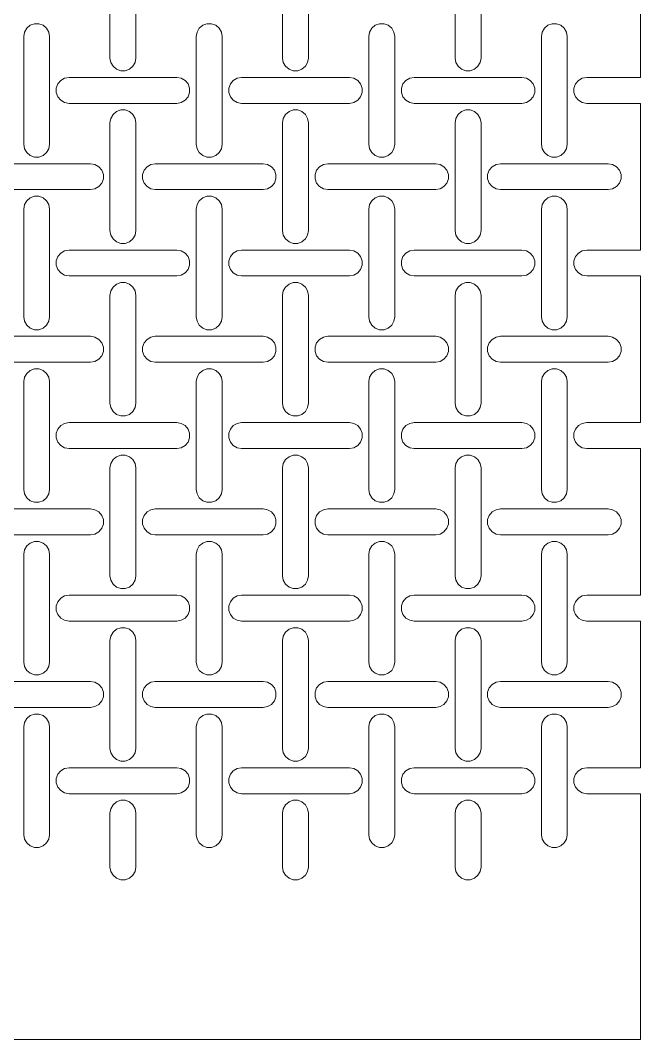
# Model space of a CAD drawing. Header units: metres. Extents: x 0 to 140, y 0 to 240.
# Drawn here: x 68.1 to 140, y 0 to 118.1 of the extents above; entities that cross this region are included whole.
import ezdxf

# ---------------------------------------------------------------- set-up
doc = ezdxf.new("R2010")
doc.units = ezdxf.units.M
doc.layers.add('TOP', color=1, linetype='Continuous', lineweight=0)

msp = doc.modelspace()

# ---------------------------------------------------------------- linework, layer by layer
at = {"layer": 'TOP'}
for p, q in [((140, 111.5), (140, 128.5)), ((78.5, 113.75), (78.5, 126.25)), ((81.5, 113.75), (81.5, 126.25)), ((98.5, 113.75), (98.5, 126.25)), ((101.5, 113.75), (101.5, 126.25)), ((118.5, 113.75), (118.5, 126.25)), ((121.5, 113.75), (121.5, 126.25)), ((68.59, 116.76), (68.85, 117.21)), ((68.85, 117.21), (69.25, 117.55)), ((69.25, 117.55), (69.74, 117.73)), ((69.74, 117.73), (70.26, 117.73)), ((70.26, 117.73), (70.75, 117.55)), ((70.75, 117.55), (71.15, 117.21)), ((71.15, 117.21), (71.41, 116.76)), ((88.59, 116.76), (88.85, 117.21)), ((88.85, 117.21), (89.25, 117.55)), ((89.25, 117.55), (89.74, 117.73)), ((89.74, 117.73), (90.26, 117.73)), ((90.26, 117.73), (90.75, 117.55)), ((90.75, 117.55), (91.15, 117.21)), ((91.15, 117.21), (91.41, 116.76)), ((108.59, 116.76), (108.85, 117.21)), ((108.85, 117.21), (109.25, 117.55)), ((109.25, 117.55), (109.74, 117.73)), ((109.74, 117.73), (110.26, 117.73)), ((110.26, 117.73), (110.75, 117.55)), ((110.75, 117.55), (111.15, 117.21)), ((111.15, 117.21), (111.41, 116.76)), ((128.59, 116.76), (128.85, 117.21)), ((128.85, 117.21), (129.25, 117.55)), ((129.25, 117.55), (129.74, 117.73)), ((129.74, 117.73), (130.26, 117.73)), ((130.26, 117.73), (130.75, 117.55)), ((130.75, 117.55), (131.15, 117.21)), ((131.15, 117.21), (131.41, 116.76)), ((68.5, 116.25), (68.59, 116.76)), ((68.5, 103.75), (68.5, 116.25)), ((71.41, 116.76), (71.5, 116.25)), ((71.5, 103.75), (71.5, 116.25)), ((88.5, 116.25), (88.59, 116.76)), ((88.5, 103.75), (88.5, 116.25)), ((91.41, 116.76), (91.5, 116.25)), ((91.5, 103.75), (91.5, 116.25)), ((108.5, 116.25), (108.59, 116.76)), ((108.5, 103.75), (108.5, 116.25)), ((111.41, 116.76), (111.5, 116.25)), ((111.5, 103.75), (111.5, 116.25)), ((128.5, 116.25), (128.59, 116.76)), ((128.5, 103.75), (128.5, 116.25)), ((131.41, 116.76), (131.5, 116.25)), ((131.5, 103.75), (131.5, 116.25)), ((78.5, 113.75), (78.59, 113.24)), ((81.41, 113.24), (81.5, 113.75)), ((98.5, 113.75), (98.59, 113.24)), ((101.41, 113.24), (101.5, 113.75)), ((118.5, 113.75), (118.59, 113.24)), ((121.41, 113.24), (121.5, 113.75)), ((78.59, 113.24), (78.85, 112.79)), ((78.85, 112.79), (79.25, 112.45)), ((79.25, 112.45), (79.74, 112.27)), ((79.74, 112.27), (80.26, 112.27)), ((80.26, 112.27), (80.75, 112.45)), ((80.75, 112.45), (81.15, 112.79)), ((81.15, 112.79), (81.41, 113.24)), ((98.59, 113.24), (98.85, 112.79)), ((98.85, 112.79), (99.25, 112.45)), ((99.25, 112.45), (99.74, 112.27)), ((99.74, 112.27), (100.26, 112.27)), ((100.26, 112.27), (100.75, 112.45)), ((100.75, 112.45), (101.15, 112.79)), ((101.15, 112.79), (101.41, 113.24)), ((118.59, 113.24), (118.85, 112.79)), ((118.85, 112.79), (119.25, 112.45)), ((119.25, 112.45), (119.74, 112.27)), ((119.74, 112.27), (120.26, 112.27)), ((120.26, 112.27), (120.75, 112.45)), ((120.75, 112.45), (121.15, 112.79)), ((121.15, 112.79), (121.41, 113.24)), ((72.45, 110.75), (72.79, 111.15)), ((72.79, 111.15), (73.24, 111.41)), ((73.24, 111.41), (73.75, 111.5)), ((73.75, 111.5), (86.25, 111.5)), ((86.25, 111.5), (86.76, 111.41)), ((86.76, 111.41), (87.21, 111.15)), ((87.21, 111.15), (87.55, 110.75)), ((92.45, 110.75), (92.79, 111.15)), ((92.79, 111.15), (93.24, 111.41)), ((93.24, 111.41), (93.75, 111.5)), ((93.75, 111.5), (106.25, 111.5)), ((106.25, 111.5), (106.76, 111.41)), ((106.76, 111.41), (107.21, 111.15)), ((107.21, 111.15), (107.55, 110.75)), ((112.45, 110.75), (112.79, 111.15)), ((112.79, 111.15), (113.24, 111.41)), ((113.24, 111.41), (113.75, 111.5)), ((113.75, 111.5), (126.25, 111.5)), ((126.25, 111.5), (126.76, 111.41)), ((126.76, 111.41), (127.21, 111.15)), ((127.21, 111.15), (127.55, 110.75)), ((132.45, 110.75), (132.79, 111.15)), ((132.79, 111.15), (133.24, 111.41)), ((133.24, 111.41), (133.75, 111.5)), ((133.75, 111.5), (140, 111.5)), ((72.27, 110.26), (72.45, 110.75)), ((72.27, 109.74), (72.27, 110.26)), ((87.55, 110.75), (87.73, 110.26)), ((87.73, 110.26), (87.73, 109.74)), ((92.27, 110.26), (92.45, 110.75)), ((92.27, 109.74), (92.27, 110.26)), ((107.55, 110.75), (107.73, 110.26)), ((107.73, 110.26), (107.73, 109.74)), ((112.27, 110.26), (112.45, 110.75)), ((112.27, 109.74), (112.27, 110.26)), ((127.55, 110.75), (127.73, 110.26)), ((127.73, 110.26), (127.73, 109.74)), ((132.27, 110.26), (132.45, 110.75)), ((132.27, 109.74), (132.27, 110.26)), ((72.45, 109.25), (72.27, 109.74)), ((72.79, 108.85), (72.45, 109.25)), ((73.24, 108.59), (72.79, 108.85)), ((87.21, 108.85), (86.76, 108.59)), ((87.55, 109.25), (87.21, 108.85)), ((87.73, 109.74), (87.55, 109.25)), ((92.45, 109.25), (92.27, 109.74)), ((92.79, 108.85), (92.45, 109.25)), ((93.24, 108.59), (92.79, 108.85)), ((107.21, 108.85), (106.76, 108.59)), ((107.55, 109.25), (107.21, 108.85)), ((107.73, 109.74), (107.55, 109.25)), ((112.45, 109.25), (112.27, 109.74)), ((112.79, 108.85), (112.45, 109.25)), ((113.24, 108.59), (112.79, 108.85)), ((127.21, 108.85), (126.76, 108.59)), ((127.55, 109.25), (127.21, 108.85)), ((127.73, 109.74), (127.55, 109.25)), ((132.45, 109.25), (132.27, 109.74)), ((132.79, 108.85), (132.45, 109.25)), ((133.24, 108.59), (132.79, 108.85)), ((73.75, 108.5), (73.24, 108.59)), ((73.75, 108.5), (86.25, 108.5)), ((78.85, 107.21), (79.25, 107.55)), ((79.25, 107.55), (79.74, 107.73)), ((79.74, 107.73), (80.26, 107.73)), ((80.26, 107.73), (80.75, 107.55)), ((80.75, 107.55), (81.15, 107.21)), ((86.76, 108.59), (86.25, 108.5)), ((93.75, 108.5), (93.24, 108.59)), ((93.75, 108.5), (106.25, 108.5)), ((98.85, 107.21), (99.25, 107.55)), ((99.25, 107.55), (99.74, 107.73)), ((99.74, 107.73), (100.26, 107.73)), ((100.26, 107.73), (100.75, 107.55)), ((100.75, 107.55), (101.15, 107.21)), ((106.76, 108.59), (106.25, 108.5)), ((113.75, 108.5), (113.24, 108.59)), ((113.75, 108.5), (126.25, 108.5)), ((118.85, 107.21), (119.25, 107.55)), ((119.25, 107.55), (119.74, 107.73)), ((119.74, 107.73), (120.26, 107.73)), ((120.26, 107.73), (120.75, 107.55)), ((120.75, 107.55), (121.15, 107.21)), ((126.76, 108.59), (126.25, 108.5)), ((133.75, 108.5), (133.24, 108.59)), ((133.75, 108.5), (140, 108.5)), ((140, 91.5), (140, 108.5)), ((78.5, 106.25), (78.59, 106.76)), ((78.59, 106.76), (78.85, 107.21)), ((81.15, 107.21), (81.41, 106.76)), ((81.41, 106.76), (81.5, 106.25)), ((98.5, 106.25), (98.59, 106.76)), ((98.59, 106.76), (98.85, 107.21)), ((101.15, 107.21), (101.41, 106.76)), ((101.41, 106.76), (101.5, 106.25)), ((118.5, 106.25), (118.59, 106.76)), ((118.59, 106.76), (118.85, 107.21)), ((121.15, 107.21), (121.41, 106.76)), ((121.41, 106.76), (121.5, 106.25)), ((78.5, 93.75), (78.5, 106.25)), ((81.5, 93.75), (81.5, 106.25)), ((98.5, 93.75), (98.5, 106.25)), ((101.5, 93.75), (101.5, 106.25)), ((118.5, 93.75), (118.5, 106.25)), ((121.5, 93.75), (121.5, 106.25)), ((68.5, 103.75), (68.59, 103.24)), ((68.59, 103.24), (68.85, 102.79)), ((68.85, 102.79), (69.25, 102.45)), ((70.75, 102.45), (71.15, 102.79)), ((71.15, 102.79), (71.41, 103.24)), ((71.41, 103.24), (71.5, 103.75)), ((88.5, 103.75), (88.59, 103.24)), ((88.59, 103.24), (88.85, 102.79)), ((88.85, 102.79), (89.25, 102.45)), ((90.75, 102.45), (91.15, 102.79)), ((91.15, 102.79), (91.41, 103.24)), ((91.41, 103.24), (91.5, 103.75)), ((108.5, 103.75), (108.59, 103.24)), ((108.59, 103.24), (108.85, 102.79)), ((108.85, 102.79), (109.25, 102.45)), ((110.75, 102.45), (111.15, 102.79)), ((111.15, 102.79), (111.41, 103.24)), ((111.41, 103.24), (111.5, 103.75)), ((128.5, 103.75), (128.59, 103.24)), ((128.59, 103.24), (128.85, 102.79)), ((128.85, 102.79), (129.25, 102.45)), ((130.75, 102.45), (131.15, 102.79)), ((131.15, 102.79), (131.41, 103.24)), ((131.41, 103.24), (131.5, 103.75)), ((69.25, 102.45), (69.74, 102.27)), ((69.74, 102.27), (70.26, 102.27)), ((70.26, 102.27), (70.75, 102.45)), ((89.25, 102.45), (89.74, 102.27)), ((89.74, 102.27), (90.26, 102.27)), ((90.26, 102.27), (90.75, 102.45)), ((109.25, 102.45), (109.74, 102.27)), ((109.74, 102.27), (110.26, 102.27)), ((110.26, 102.27), (110.75, 102.45)), ((129.25, 102.45), (129.74, 102.27)), ((129.74, 102.27), (130.26, 102.27)), ((130.26, 102.27), (130.75, 102.45)), ((63.75, 101.5), (76.25, 101.5)), ((76.25, 101.5), (76.76, 101.41)), ((76.76, 101.41), (77.21, 101.15)), ((77.21, 101.15), (77.55, 100.75)), ((77.55, 100.75), (77.73, 100.26)), ((82.27, 100.26), (82.45, 100.75)), ((82.45, 100.75), (82.79, 101.15)), ((82.79, 101.15), (83.24, 101.41)), ((83.24, 101.41), (83.75, 101.5)), ((83.75, 101.5), (96.25, 101.5)), ((96.25, 101.5), (96.76, 101.41)), ((96.76, 101.41), (97.21, 101.15)), ((97.21, 101.15), (97.55, 100.75)), ((97.55, 100.75), (97.73, 100.26)), ((102.27, 100.26), (102.45, 100.75)), ((102.45, 100.75), (102.79, 101.15)), ((102.79, 101.15), (103.24, 101.41)), ((103.24, 101.41), (103.75, 101.5)), ((103.75, 101.5), (116.25, 101.5)), ((116.25, 101.5), (116.76, 101.41)), ((116.76, 101.41), (117.21, 101.15)), ((117.21, 101.15), (117.55, 100.75)), ((117.55, 100.75), (117.73, 100.26)), ((122.27, 100.26), (122.45, 100.75)), ((122.45, 100.75), (122.79, 101.15)), ((122.79, 101.15), (123.24, 101.41)), ((123.24, 101.41), (123.75, 101.5)), ((123.75, 101.5), (136.25, 101.5)), ((136.25, 101.5), (136.76, 101.41)), ((136.76, 101.41), (137.21, 101.15)), ((137.21, 101.15), (137.55, 100.75)), ((137.55, 100.75), (137.73, 100.26)), ((77.55, 99.25), (77.21, 98.85)), ((77.73, 99.74), (77.55, 99.25)), ((77.73, 100.26), (77.73, 99.74)), ((82.27, 99.74), (82.27, 100.26)), ((82.45, 99.25), (82.27, 99.74)), ((82.79, 98.85), (82.45, 99.25)), ((97.55, 99.25), (97.21, 98.85)), ((97.73, 99.74), (97.55, 99.25)), ((97.73, 100.26), (97.73, 99.74)), ((102.27, 99.74), (102.27, 100.26)), ((102.45, 99.25), (102.27, 99.74)), ((102.79, 98.85), (102.45, 99.25)), ((117.55, 99.25), (117.21, 98.85)), ((117.73, 99.74), (117.55, 99.25)), ((117.73, 100.26), (117.73, 99.74)), ((122.27, 99.74), (122.27, 100.26)), ((122.45, 99.25), (122.27, 99.74)), ((122.79, 98.85), (122.45, 99.25)), ((137.55, 99.25), (137.21, 98.85)), ((137.73, 99.74), (137.55, 99.25)), ((137.73, 100.26), (137.73, 99.74)), ((63.75, 98.5), (76.25, 98.5)), ((76.76, 98.59), (76.25, 98.5)), ((77.21, 98.85), (76.76, 98.59)), ((83.24, 98.59), (82.79, 98.85)), ((83.75, 98.5), (83.24, 98.59)), ((83.75, 98.5), (96.25, 98.5)), ((96.76, 98.59), (96.25, 98.5)), ((97.21, 98.85), (96.76, 98.59)), ((103.24, 98.59), (102.79, 98.85)), ((103.75, 98.5), (103.24, 98.59)), ((103.75, 98.5), (116.25, 98.5)), ((116.76, 98.59), (116.25, 98.5)), ((117.21, 98.85), (116.76, 98.59)), ((123.24, 98.59), (122.79, 98.85)), ((123.75, 98.5), (123.24, 98.59)), ((123.75, 98.5), (136.25, 98.5)), ((136.76, 98.59), (136.25, 98.5)), ((137.21, 98.85), (136.76, 98.59)), ((68.59, 96.76), (68.85, 97.21)), ((68.85, 97.21), (69.25, 97.55)), ((69.25, 97.55), (69.74, 97.73)), ((69.74, 97.73), (70.26, 97.73)), ((70.26, 97.73), (70.75, 97.55)), ((70.75, 97.55), (71.15, 97.21)), ((71.15, 97.21), (71.41, 96.76)), ((88.59, 96.76), (88.85, 97.21)), ((88.85, 97.21), (89.25, 97.55)), ((89.25, 97.55), (89.74, 97.73)), ((89.74, 97.73), (90.26, 97.73)), ((90.26, 97.73), (90.75, 97.55)), ((90.75, 97.55), (91.15, 97.21)), ((91.15, 97.21), (91.41, 96.76)), ((108.59, 96.76), (108.85, 97.21)), ((108.85, 97.21), (109.25, 97.55)), ((109.25, 97.55), (109.74, 97.73)), ((109.74, 97.73), (110.26, 97.73)), ((110.26, 97.73), (110.75, 97.55)), ((110.75, 97.55), (111.15, 97.21)), ((111.15, 97.21), (111.41, 96.76)), ((128.59, 96.76), (128.85, 97.21)), ((128.85, 97.21), (129.25, 97.55)), ((129.25, 97.55), (129.74, 97.73)), ((129.74, 97.73), (130.26, 97.73)), ((130.26, 97.73), (130.75, 97.55)), ((130.75, 97.55), (131.15, 97.21)), ((131.15, 97.21), (131.41, 96.76)), ((68.5, 96.25), (68.59, 96.76)), ((68.5, 83.75), (68.5, 96.25)), ((71.41, 96.76), (71.5, 96.25)), ((71.5, 83.75), (71.5, 96.25)), ((88.5, 96.25), (88.59, 96.76)), ((88.5, 83.75), (88.5, 96.25)), ((91.41, 96.76), (91.5, 96.25)), ((91.5, 83.75), (91.5, 96.25)), ((108.5, 96.25), (108.59, 96.76)), ((108.5, 83.75), (108.5, 96.25)), ((111.41, 96.76), (111.5, 96.25)), ((111.5, 83.75), (111.5, 96.25)), ((128.5, 96.25), (128.59, 96.76)), ((128.5, 83.75), (128.5, 96.25)), ((131.41, 96.76), (131.5, 96.25)), ((131.5, 83.75), (131.5, 96.25)), ((78.5, 93.75), (78.59, 93.24)), ((81.41, 93.24), (81.5, 93.75)), ((98.5, 93.75), (98.59, 93.24)), ((101.41, 93.24), (101.5, 93.75)), ((118.5, 93.75), (118.59, 93.24)), ((121.41, 93.24), (121.5, 93.75)), ((78.59, 93.24), (78.85, 92.79)), ((78.85, 92.79), (79.25, 92.45)), ((79.25, 92.45), (79.74, 92.27)), ((79.74, 92.27), (80.26, 92.27)), ((80.26, 92.27), (80.75, 92.45)), ((80.75, 92.45), (81.15, 92.79)), ((81.15, 92.79), (81.41, 93.24)), ((98.59, 93.24), (98.85, 92.79)), ((98.85, 92.79), (99.25, 92.45)), ((99.25, 92.45), (99.74, 92.27)), ((99.74, 92.27), (100.26, 92.27)), ((100.26, 92.27), (100.75, 92.45)), ((100.75, 92.45), (101.15, 92.79)), ((101.15, 92.79), (101.41, 93.24)), ((118.59, 93.24), (118.85, 92.79)), ((118.85, 92.79), (119.25, 92.45)), ((119.25, 92.45), (119.74, 92.27)), ((119.74, 92.27), (120.26, 92.27)), ((120.26, 92.27), (120.75, 92.45)), ((120.75, 92.45), (121.15, 92.79)), ((121.15, 92.79), (121.41, 93.24)), ((72.45, 90.75), (72.79, 91.15)), ((72.79, 91.15), (73.24, 91.41)), ((73.24, 91.41), (73.75, 91.5)), ((73.75, 91.5), (86.25, 91.5)), ((86.25, 91.5), (86.76, 91.41)), ((86.76, 91.41), (87.21, 91.15)), ((87.21, 91.15), (87.55, 90.75)), ((92.45, 90.75), (92.79, 91.15)), ((92.79, 91.15), (93.24, 91.41)), ((93.24, 91.41), (93.75, 91.5)), ((93.75, 91.5), (106.25, 91.5)), ((106.25, 91.5), (106.76, 91.41)), ((106.76, 91.41), (107.21, 91.15)), ((107.21, 91.15), (107.55, 90.75)), ((112.45, 90.75), (112.79, 91.15)), ((112.79, 91.15), (113.24, 91.41)), ((113.24, 91.41), (113.75, 91.5)), ((113.75, 91.5), (126.25, 91.5)), ((126.25, 91.5), (126.76, 91.41)), ((126.76, 91.41), (127.21, 91.15)), ((127.21, 91.15), (127.55, 90.75)), ((132.45, 90.75), (132.79, 91.15)), ((132.79, 91.15), (133.24, 91.41)), ((133.24, 91.41), (133.75, 91.5)), ((133.75, 91.5), (140, 91.5)), ((72.27, 90.26), (72.45, 90.75)), ((72.27, 89.74), (72.27, 90.26)), ((87.55, 90.75), (87.73, 90.26)), ((87.73, 90.26), (87.73, 89.74)), ((92.27, 90.26), (92.45, 90.75)), ((92.27, 89.74), (92.27, 90.26)), ((107.55, 90.75), (107.73, 90.26)), ((107.73, 90.26), (107.73, 89.74)), ((112.27, 90.26), (112.45, 90.75)), ((112.27, 89.74), (112.27, 90.26)), ((127.55, 90.75), (127.73, 90.26)), ((127.73, 90.26), (127.73, 89.74)), ((132.27, 90.26), (132.45, 90.75)), ((132.27, 89.74), (132.27, 90.26)), ((72.45, 89.25), (72.27, 89.74)), ((72.79, 88.85), (72.45, 89.25)), ((73.24, 88.59), (72.79, 88.85)), ((73.75, 88.5), (73.24, 88.59)), ((86.76, 88.59), (86.25, 88.5)), ((87.21, 88.85), (86.76, 88.59)), ((87.55, 89.25), (87.21, 88.85)), ((87.73, 89.74), (87.55, 89.25)), ((92.45, 89.25), (92.27, 89.74)), ((92.79, 88.85), (92.45, 89.25)), ((93.24, 88.59), (92.79, 88.85)), ((93.75, 88.5), (93.24, 88.59)), ((106.76, 88.59), (106.25, 88.5)), ((107.21, 88.85), (106.76, 88.59)), ((107.55, 89.25), (107.21, 88.85)), ((107.73, 89.74), (107.55, 89.25)), ((112.45, 89.25), (112.27, 89.74)), ((112.79, 88.85), (112.45, 89.25)), ((113.24, 88.59), (112.79, 88.85)), ((113.75, 88.5), (113.24, 88.59)), ((126.76, 88.59), (126.25, 88.5)), ((127.21, 88.85), (126.76, 88.59)), ((127.55, 89.25), (127.21, 88.85)), ((127.73, 89.74), (127.55, 89.25)), ((132.45, 89.25), (132.27, 89.74)), ((132.79, 88.85), (132.45, 89.25)), ((133.24, 88.59), (132.79, 88.85)), ((133.75, 88.5), (133.24, 88.59)), ((73.75, 88.5), (86.25, 88.5)), ((78.85, 87.21), (79.25, 87.55)), ((79.25, 87.55), (79.74, 87.73)), ((79.74, 87.73), (80.26, 87.73)), ((80.26, 87.73), (80.75, 87.55)), ((80.75, 87.55), (81.15, 87.21)), ((93.75, 88.5), (106.25, 88.5)), ((98.85, 87.21), (99.25, 87.55)), ((99.25, 87.55), (99.74, 87.73)), ((99.74, 87.73), (100.26, 87.73)), ((100.26, 87.73), (100.75, 87.55)), ((100.75, 87.55), (101.15, 87.21)), ((113.75, 88.5), (126.25, 88.5)), ((118.85, 87.21), (119.25, 87.55)), ((119.25, 87.55), (119.74, 87.73)), ((119.74, 87.73), (120.26, 87.73)), ((120.26, 87.73), (120.75, 87.55)), ((120.75, 87.55), (121.15, 87.21)), ((133.75, 88.5), (140, 88.5)), ((140, 71.5), (140, 88.5)), ((78.5, 86.25), (78.59, 86.76)), ((78.5, 73.75), (78.5, 86.25)), ((78.59, 86.76), (78.85, 87.21)), ((81.15, 87.21), (81.41, 86.76)), ((81.41, 86.76), (81.5, 86.25)), ((81.5, 73.75), (81.5, 86.25)), ((98.5, 86.25), (98.59, 86.76)), ((98.5, 73.75), (98.5, 86.25)), ((98.59, 86.76), (98.85, 87.21)), ((101.15, 87.21), (101.41, 86.76)), ((101.41, 86.76), (101.5, 86.25)), ((101.5, 73.75), (101.5, 86.25)), ((118.5, 86.25), (118.59, 86.76)), ((118.5, 73.75), (118.5, 86.25)), ((118.59, 86.76), (118.85, 87.21)), ((121.15, 87.21), (121.41, 86.76)), ((121.41, 86.76), (121.5, 86.25)), ((121.5, 73.75), (121.5, 86.25)), ((68.5, 83.75), (68.59, 83.24)), ((68.59, 83.24), (68.85, 82.79)), ((68.85, 82.79), (69.25, 82.45)), ((70.75, 82.45), (71.15, 82.79)), ((71.15, 82.79), (71.41, 83.24)), ((71.41, 83.24), (71.5, 83.75)), ((88.5, 83.75), (88.59, 83.24)), ((88.59, 83.24), (88.85, 82.79)), ((88.85, 82.79), (89.25, 82.45)), ((90.75, 82.45), (91.15, 82.79)), ((91.15, 82.79), (91.41, 83.24)), ((91.41, 83.24), (91.5, 83.75)), ((108.5, 83.75), (108.59, 83.24)), ((108.59, 83.24), (108.85, 82.79)), ((108.85, 82.79), (109.25, 82.45)), ((110.75, 82.45), (111.15, 82.79)), ((111.15, 82.79), (111.41, 83.24)), ((111.41, 83.24), (111.5, 83.75)), ((128.5, 83.75), (128.59, 83.24)), ((128.59, 83.24), (128.85, 82.79)), ((128.85, 82.79), (129.25, 82.45)), ((130.75, 82.45), (131.15, 82.79)), ((131.15, 82.79), (131.41, 83.24)), ((131.41, 83.24), (131.5, 83.75)), ((63.75, 81.5), (76.25, 81.5)), ((69.25, 82.45), (69.74, 82.27)), ((69.74, 82.27), (70.26, 82.27)), ((70.26, 82.27), (70.75, 82.45)), ((76.25, 81.5), (76.76, 81.41)), ((83.24, 81.41), (83.75, 81.5)), ((83.75, 81.5), (96.25, 81.5)), ((89.25, 82.45), (89.74, 82.27)), ((89.74, 82.27), (90.26, 82.27)), ((90.26, 82.27), (90.75, 82.45)), ((96.25, 81.5), (96.76, 81.41)), ((103.24, 81.41), (103.75, 81.5)), ((103.75, 81.5), (116.25, 81.5)), ((109.25, 82.45), (109.74, 82.27)), ((109.74, 82.27), (110.26, 82.27)), ((110.26, 82.27), (110.75, 82.45)), ((116.25, 81.5), (116.76, 81.41)), ((123.24, 81.41), (123.75, 81.5)), ((123.75, 81.5), (136.25, 81.5)), ((129.25, 82.45), (129.74, 82.27)), ((129.74, 82.27), (130.26, 82.27)), ((130.26, 82.27), (130.75, 82.45)), ((136.25, 81.5), (136.76, 81.41)), ((76.76, 81.41), (77.21, 81.15)), ((77.21, 81.15), (77.55, 80.75)), ((77.55, 80.75), (77.73, 80.26)), ((82.27, 80.26), (82.45, 80.75)), ((82.45, 80.75), (82.79, 81.15)), ((82.79, 81.15), (83.24, 81.41)), ((96.76, 81.41), (97.21, 81.15)), ((97.21, 81.15), (97.55, 80.75)), ((97.55, 80.75), (97.73, 80.26)), ((102.27, 80.26), (102.45, 80.75)), ((102.45, 80.75), (102.79, 81.15)), ((102.79, 81.15), (103.24, 81.41)), ((116.76, 81.41), (117.21, 81.15)), ((117.21, 81.15), (117.55, 80.75)), ((117.55, 80.75), (117.73, 80.26)), ((122.27, 80.26), (122.45, 80.75)), ((122.45, 80.75), (122.79, 81.15)), ((122.79, 81.15), (123.24, 81.41)), ((136.76, 81.41), (137.21, 81.15)), ((137.21, 81.15), (137.55, 80.75)), ((137.55, 80.75), (137.73, 80.26)), ((77.55, 79.25), (77.21, 78.85)), ((77.73, 79.74), (77.55, 79.25)), ((77.73, 80.26), (77.73, 79.74)), ((82.27, 79.74), (82.27, 80.26)), ((82.45, 79.25), (82.27, 79.74)), ((82.79, 78.85), (82.45, 79.25)), ((97.55, 79.25), (97.21, 78.85)), ((97.73, 79.74), (97.55, 79.25)), ((97.73, 80.26), (97.73, 79.74)), ((102.27, 79.74), (102.27, 80.26)), ((102.45, 79.25), (102.27, 79.74)), ((102.79, 78.85), (102.45, 79.25)), ((117.55, 79.25), (117.21, 78.85)), ((117.73, 79.74), (117.55, 79.25)), ((117.73, 80.26), (117.73, 79.74)), ((122.27, 79.74), (122.27, 80.26)), ((122.45, 79.25), (122.27, 79.74)), ((122.79, 78.85), (122.45, 79.25)), ((137.55, 79.25), (137.21, 78.85)), ((137.73, 79.74), (137.55, 79.25)), ((137.73, 80.26), (137.73, 79.74)), ((63.75, 78.5), (76.25, 78.5)), ((76.76, 78.59), (76.25, 78.5)), ((77.21, 78.85), (76.76, 78.59)), ((83.24, 78.59), (82.79, 78.85)), ((83.75, 78.5), (83.24, 78.59)), ((83.75, 78.5), (96.25, 78.5)), ((96.76, 78.59), (96.25, 78.5)), ((97.21, 78.85), (96.76, 78.59)), ((103.24, 78.59), (102.79, 78.85)), ((103.75, 78.5), (103.24, 78.59)), ((103.75, 78.5), (116.25, 78.5)), ((116.76, 78.59), (116.25, 78.5)), ((117.21, 78.85), (116.76, 78.59)), ((123.24, 78.59), (122.79, 78.85)), ((123.75, 78.5), (123.24, 78.59)), ((123.75, 78.5), (136.25, 78.5)), ((136.76, 78.59), (136.25, 78.5)), ((137.21, 78.85), (136.76, 78.59)), ((68.59, 76.76), (68.85, 77.21)), ((68.85, 77.21), (69.25, 77.55)), ((69.25, 77.55), (69.74, 77.73)), ((69.74, 77.73), (70.26, 77.73)), ((70.26, 77.73), (70.75, 77.55)), ((70.75, 77.55), (71.15, 77.21)), ((71.15, 77.21), (71.41, 76.76)), ((88.59, 76.76), (88.85, 77.21)), ((88.85, 77.21), (89.25, 77.55)), ((89.25, 77.55), (89.74, 77.73)), ((89.74, 77.73), (90.26, 77.73)), ((90.26, 77.73), (90.75, 77.55)), ((90.75, 77.55), (91.15, 77.21)), ((91.15, 77.21), (91.41, 76.76)), ((108.59, 76.76), (108.85, 77.21)), ((108.85, 77.21), (109.25, 77.55)), ((109.25, 77.55), (109.74, 77.73)), ((109.74, 77.73), (110.26, 77.73)), ((110.26, 77.73), (110.75, 77.55)), ((110.75, 77.55), (111.15, 77.21)), ((111.15, 77.21), (111.41, 76.76)), ((128.59, 76.76), (128.85, 77.21)), ((128.85, 77.21), (129.25, 77.55)), ((129.25, 77.55), (129.74, 77.73)), ((129.74, 77.73), (130.26, 77.73)), ((130.26, 77.73), (130.75, 77.55)), ((130.75, 77.55), (131.15, 77.21)), ((131.15, 77.21), (131.41, 76.76)), ((68.5, 76.25), (68.59, 76.76)), ((68.5, 63.75), (68.5, 76.25)), ((71.41, 76.76), (71.5, 76.25)), ((71.5, 63.75), (71.5, 76.25)), ((88.5, 76.25), (88.59, 76.76)), ((88.5, 63.75), (88.5, 76.25)), ((91.41, 76.76), (91.5, 76.25)), ((91.5, 63.75), (91.5, 76.25)), ((108.5, 76.25), (108.59, 76.76)), ((108.5, 63.75), (108.5, 76.25)), ((111.41, 76.76), (111.5, 76.25)), ((111.5, 63.75), (111.5, 76.25)), ((128.5, 76.25), (128.59, 76.76)), ((128.5, 63.75), (128.5, 76.25)), ((131.41, 76.76), (131.5, 76.25)), ((131.5, 63.75), (131.5, 76.25)), ((78.5, 73.75), (78.59, 73.24)), ((78.59, 73.24), (78.85, 72.79)), ((81.15, 72.79), (81.41, 73.24)), ((81.41, 73.24), (81.5, 73.75)), ((98.5, 73.75), (98.59, 73.24)), ((98.59, 73.24), (98.85, 72.79)), ((101.15, 72.79), (101.41, 73.24)), ((101.41, 73.24), (101.5, 73.75)), ((118.5, 73.75), (118.59, 73.24)), ((118.59, 73.24), (118.85, 72.79)), ((121.15, 72.79), (121.41, 73.24)), ((121.41, 73.24), (121.5, 73.75)), ((78.85, 72.79), (79.25, 72.45)), ((79.25, 72.45), (79.74, 72.27)), ((79.74, 72.27), (80.26, 72.27)), ((80.26, 72.27), (80.75, 72.45)), ((80.75, 72.45), (81.15, 72.79)), ((98.85, 72.79), (99.25, 72.45)), ((99.25, 72.45), (99.74, 72.27)), ((99.74, 72.27), (100.26, 72.27)), ((100.26, 72.27), (100.75, 72.45)), ((100.75, 72.45), (101.15, 72.79)), ((118.85, 72.79), (119.25, 72.45)), ((119.25, 72.45), (119.74, 72.27)), ((119.74, 72.27), (120.26, 72.27)), ((120.26, 72.27), (120.75, 72.45)), ((120.75, 72.45), (121.15, 72.79)), ((72.45, 70.75), (72.79, 71.15)), ((72.79, 71.15), (73.24, 71.41)), ((73.24, 71.41), (73.75, 71.5)), ((73.75, 71.5), (86.25, 71.5)), ((86.25, 71.5), (86.76, 71.41)), ((86.76, 71.41), (87.21, 71.15)), ((87.21, 71.15), (87.55, 70.75)), ((92.45, 70.75), (92.79, 71.15)), ((92.79, 71.15), (93.24, 71.41)), ((93.24, 71.41), (93.75, 71.5)), ((93.75, 71.5), (106.25, 71.5)), ((106.25, 71.5), (106.76, 71.41)), ((106.76, 71.41), (107.21, 71.15)), ((107.21, 71.15), (107.55, 70.75)), ((112.45, 70.75), (112.79, 71.15)), ((112.79, 71.15), (113.24, 71.41)), ((113.24, 71.41), (113.75, 71.5)), ((113.75, 71.5), (126.25, 71.5)), ((126.25, 71.5), (126.76, 71.41)), ((126.76, 71.41), (127.21, 71.15)), ((127.21, 71.15), (127.55, 70.75)), ((132.45, 70.75), (132.79, 71.15)), ((132.79, 71.15), (133.24, 71.41)), ((133.24, 71.41), (133.75, 71.5)), ((133.75, 71.5), (140, 71.5)), ((72.27, 70.26), (72.45, 70.75)), ((72.27, 69.74), (72.27, 70.26)), ((72.45, 69.25), (72.27, 69.74)), ((87.55, 70.75), (87.73, 70.26)), ((87.73, 69.74), (87.55, 69.25)), ((87.73, 70.26), (87.73, 69.74)), ((92.27, 70.26), (92.45, 70.75)), ((92.27, 69.74), (92.27, 70.26)), ((92.45, 69.25), (92.27, 69.74)), ((107.55, 70.75), (107.73, 70.26)), ((107.73, 69.74), (107.55, 69.25)), ((107.73, 70.26), (107.73, 69.74)), ((112.27, 70.26), (112.45, 70.75)), ((112.27, 69.74), (112.27, 70.26)), ((112.45, 69.25), (112.27, 69.74)), ((127.55, 70.75), (127.73, 70.26)), ((127.73, 69.74), (127.55, 69.25)), ((127.73, 70.26), (127.73, 69.74)), ((132.27, 70.26), (132.45, 70.75)), ((132.27, 69.74), (132.27, 70.26)), ((132.45, 69.25), (132.27, 69.74)), ((72.79, 68.85), (72.45, 69.25)), ((73.24, 68.59), (72.79, 68.85)), ((73.75, 68.5), (73.24, 68.59)), ((86.76, 68.59), (86.25, 68.5)), ((87.21, 68.85), (86.76, 68.59)), ((87.55, 69.25), (87.21, 68.85)), ((92.79, 68.85), (92.45, 69.25)), ((93.24, 68.59), (92.79, 68.85)), ((93.75, 68.5), (93.24, 68.59)), ((106.76, 68.59), (106.25, 68.5)), ((107.21, 68.85), (106.76, 68.59)), ((107.55, 69.25), (107.21, 68.85)), ((112.79, 68.85), (112.45, 69.25)), ((113.24, 68.59), (112.79, 68.85)), ((113.75, 68.5), (113.24, 68.59)), ((126.76, 68.59), (126.25, 68.5)), ((127.21, 68.85), (126.76, 68.59)), ((127.55, 69.25), (127.21, 68.85)), ((132.79, 68.85), (132.45, 69.25)), ((133.24, 68.59), (132.79, 68.85)), ((133.75, 68.5), (133.24, 68.59)), ((73.75, 68.5), (86.25, 68.5)), ((78.85, 67.21), (79.25, 67.55)), ((79.25, 67.55), (79.74, 67.73)), ((79.74, 67.73), (80.26, 67.73)), ((80.26, 67.73), (80.75, 67.55)), ((80.75, 67.55), (81.15, 67.21)), ((93.75, 68.5), (106.25, 68.5)), ((98.85, 67.21), (99.25, 67.55)), ((99.25, 67.55), (99.74, 67.73)), ((99.74, 67.73), (100.26, 67.73)), ((100.26, 67.73), (100.75, 67.55)), ((100.75, 67.55), (101.15, 67.21)), ((113.75, 68.5), (126.25, 68.5)), ((118.85, 67.21), (119.25, 67.55)), ((119.25, 67.55), (119.74, 67.73)), ((119.74, 67.73), (120.26, 67.73)), ((120.26, 67.73), (120.75, 67.55)), ((120.75, 67.55), (121.15, 67.21)), ((133.75, 68.5), (140, 68.5)), ((140, 51.5), (140, 68.5)), ((78.5, 66.25), (78.59, 66.76)), ((78.5, 53.75), (78.5, 66.25)), ((78.59, 66.76), (78.85, 67.21)), ((81.15, 67.21), (81.41, 66.76)), ((81.41, 66.76), (81.5, 66.25)), ((81.5, 53.75), (81.5, 66.25)), ((98.5, 66.25), (98.59, 66.76)), ((98.5, 53.75), (98.5, 66.25)), ((98.59, 66.76), (98.85, 67.21)), ((101.15, 67.21), (101.41, 66.76)), ((101.41, 66.76), (101.5, 66.25)), ((101.5, 53.75), (101.5, 66.25)), ((118.5, 66.25), (118.59, 66.76)), ((118.5, 53.75), (118.5, 66.25)), ((118.59, 66.76), (118.85, 67.21)), ((121.15, 67.21), (121.41, 66.76)), ((121.41, 66.76), (121.5, 66.25)), ((121.5, 53.75), (121.5, 66.25)), ((68.5, 63.75), (68.59, 63.24)), ((68.59, 63.24), (68.85, 62.79)), ((68.85, 62.79), (69.25, 62.45)), ((70.75, 62.45), (71.15, 62.79)), ((71.15, 62.79), (71.41, 63.24)), ((71.41, 63.24), (71.5, 63.75)), ((88.5, 63.75), (88.59, 63.24)), ((88.59, 63.24), (88.85, 62.79)), ((88.85, 62.79), (89.25, 62.45)), ((90.75, 62.45), (91.15, 62.79)), ((91.15, 62.79), (91.41, 63.24)), ((91.41, 63.24), (91.5, 63.75)), ((108.5, 63.75), (108.59, 63.24)), ((108.59, 63.24), (108.85, 62.79)), ((108.85, 62.79), (109.25, 62.45)), ((110.75, 62.45), (111.15, 62.79)), ((111.15, 62.79), (111.41, 63.24)), ((111.41, 63.24), (111.5, 63.75)), ((128.5, 63.75), (128.59, 63.24)), ((128.59, 63.24), (128.85, 62.79)), ((128.85, 62.79), (129.25, 62.45)), ((130.75, 62.45), (131.15, 62.79)), ((131.15, 62.79), (131.41, 63.24)), ((131.41, 63.24), (131.5, 63.75)), ((63.75, 61.5), (76.25, 61.5)), ((69.25, 62.45), (69.74, 62.27)), ((69.74, 62.27), (70.26, 62.27)), ((70.26, 62.27), (70.75, 62.45)), ((76.25, 61.5), (76.76, 61.41)), ((83.24, 61.41), (83.75, 61.5)), ((83.75, 61.5), (96.25, 61.5)), ((89.25, 62.45), (89.74, 62.27)), ((89.74, 62.27), (90.26, 62.27)), ((90.26, 62.27), (90.75, 62.45)), ((96.25, 61.5), (96.76, 61.41)), ((103.24, 61.41), (103.75, 61.5)), ((103.75, 61.5), (116.25, 61.5)), ((109.25, 62.45), (109.74, 62.27)), ((109.74, 62.27), (110.26, 62.27)), ((110.26, 62.27), (110.75, 62.45)), ((116.25, 61.5), (116.76, 61.41)), ((123.24, 61.41), (123.75, 61.5)), ((123.75, 61.5), (136.25, 61.5)), ((129.25, 62.45), (129.74, 62.27)), ((129.74, 62.27), (130.26, 62.27)), ((130.26, 62.27), (130.75, 62.45)), ((136.25, 61.5), (136.76, 61.41)), ((76.76, 61.41), (77.21, 61.15)), ((77.21, 61.15), (77.55, 60.75)), ((77.55, 60.75), (77.73, 60.26)), ((77.73, 60.26), (77.73, 59.74)), ((82.27, 60.26), (82.45, 60.75)), ((82.27, 59.74), (82.27, 60.26)), ((82.45, 60.75), (82.79, 61.15)), ((82.79, 61.15), (83.24, 61.41)), ((96.76, 61.41), (97.21, 61.15)), ((97.21, 61.15), (97.55, 60.75)), ((97.55, 60.75), (97.73, 60.26)), ((97.73, 60.26), (97.73, 59.74)), ((102.27, 60.26), (102.45, 60.75)), ((102.27, 59.74), (102.27, 60.26)), ((102.45, 60.75), (102.79, 61.15)), ((102.79, 61.15), (103.24, 61.41)), ((116.76, 61.41), (117.21, 61.15)), ((117.21, 61.15), (117.55, 60.75)), ((117.55, 60.75), (117.73, 60.26)), ((117.73, 60.26), (117.73, 59.74)), ((122.27, 60.26), (122.45, 60.75)), ((122.27, 59.74), (122.27, 60.26)), ((122.45, 60.75), (122.79, 61.15)), ((122.79, 61.15), (123.24, 61.41)), ((136.76, 61.41), (137.21, 61.15)), ((137.21, 61.15), (137.55, 60.75)), ((137.55, 60.75), (137.73, 60.26)), ((137.73, 60.26), (137.73, 59.74)), ((77.55, 59.25), (77.21, 58.85)), ((77.73, 59.74), (77.55, 59.25)), ((82.45, 59.25), (82.27, 59.74)), ((82.79, 58.85), (82.45, 59.25)), ((97.55, 59.25), (97.21, 58.85)), ((97.73, 59.74), (97.55, 59.25)), ((102.45, 59.25), (102.27, 59.74)), ((102.79, 58.85), (102.45, 59.25)), ((117.55, 59.25), (117.21, 58.85)), ((117.73, 59.74), (117.55, 59.25)), ((122.45, 59.25), (122.27, 59.74)), ((122.79, 58.85), (122.45, 59.25)), ((137.55, 59.25), (137.21, 58.85)), ((137.73, 59.74), (137.55, 59.25)), ((63.75, 58.5), (76.25, 58.5)), ((76.76, 58.59), (76.25, 58.5)), ((77.21, 58.85), (76.76, 58.59)), ((83.24, 58.59), (82.79, 58.85)), ((83.75, 58.5), (83.24, 58.59)), ((83.75, 58.5), (96.25, 58.5)), ((96.76, 58.59), (96.25, 58.5)), ((97.21, 58.85), (96.76, 58.59)), ((103.24, 58.59), (102.79, 58.85)), ((103.75, 58.5), (103.24, 58.59)), ((103.75, 58.5), (116.25, 58.5)), ((116.76, 58.59), (116.25, 58.5)), ((117.21, 58.85), (116.76, 58.59)), ((123.24, 58.59), (122.79, 58.85)), ((123.75, 58.5), (123.24, 58.59)), ((123.75, 58.5), (136.25, 58.5)), ((136.76, 58.59), (136.25, 58.5)), ((137.21, 58.85), (136.76, 58.59)), ((68.5, 56.25), (68.59, 56.76)), ((68.59, 56.76), (68.85, 57.21)), ((68.85, 57.21), (69.25, 57.55)), ((69.25, 57.55), (69.74, 57.73)), ((69.74, 57.73), (70.26, 57.73)), ((70.26, 57.73), (70.75, 57.55)), ((70.75, 57.55), (71.15, 57.21)), ((71.15, 57.21), (71.41, 56.76)), ((71.41, 56.76), (71.5, 56.25)), ((88.5, 56.25), (88.59, 56.76)), ((88.59, 56.76), (88.85, 57.21)), ((88.85, 57.21), (89.25, 57.55)), ((89.25, 57.55), (89.74, 57.73)), ((89.74, 57.73), (90.26, 57.73)), ((90.26, 57.73), (90.75, 57.55)), ((90.75, 57.55), (91.15, 57.21)), ((91.15, 57.21), (91.41, 56.76)), ((91.41, 56.76), (91.5, 56.25)), ((108.5, 56.25), (108.59, 56.76)), ((108.59, 56.76), (108.85, 57.21)), ((108.85, 57.21), (109.25, 57.55)), ((109.25, 57.55), (109.74, 57.73)), ((109.74, 57.73), (110.26, 57.73)), ((110.26, 57.73), (110.75, 57.55)), ((110.75, 57.55), (111.15, 57.21)), ((111.15, 57.21), (111.41, 56.76)), ((111.41, 56.76), (111.5, 56.25)), ((128.5, 56.25), (128.59, 56.76)), ((128.59, 56.76), (128.85, 57.21)), ((128.85, 57.21), (129.25, 57.55)), ((129.25, 57.55), (129.74, 57.73)), ((129.74, 57.73), (130.26, 57.73)), ((130.26, 57.73), (130.75, 57.55)), ((130.75, 57.55), (131.15, 57.21)), ((131.15, 57.21), (131.41, 56.76)), ((131.41, 56.76), (131.5, 56.25)), ((68.5, 43.75), (68.5, 56.25)), ((71.5, 43.75), (71.5, 56.25)), ((88.5, 43.75), (88.5, 56.25)), ((91.5, 43.75), (91.5, 56.25)), ((108.5, 43.75), (108.5, 56.25)), ((111.5, 43.75), (111.5, 56.25)), ((128.5, 43.75), (128.5, 56.25)), ((131.5, 43.75), (131.5, 56.25)), ((78.5, 53.75), (78.59, 53.24)), ((78.59, 53.24), (78.85, 52.79)), ((81.15, 52.79), (81.41, 53.24)), ((81.41, 53.24), (81.5, 53.75)), ((98.5, 53.75), (98.59, 53.24)), ((98.59, 53.24), (98.85, 52.79)), ((101.15, 52.79), (101.41, 53.24)), ((101.41, 53.24), (101.5, 53.75)), ((118.5, 53.75), (118.59, 53.24)), ((118.59, 53.24), (118.85, 52.79)), ((121.15, 52.79), (121.41, 53.24)), ((121.41, 53.24), (121.5, 53.75)), ((78.85, 52.79), (79.25, 52.45)), ((79.25, 52.45), (79.74, 52.27)), ((79.74, 52.27), (80.26, 52.27)), ((80.26, 52.27), (80.75, 52.45)), ((80.75, 52.45), (81.15, 52.79)), ((98.85, 52.79), (99.25, 52.45)), ((99.25, 52.45), (99.74, 52.27)), ((99.74, 52.27), (100.26, 52.27)), ((100.26, 52.27), (100.75, 52.45)), ((100.75, 52.45), (101.15, 52.79)), ((118.85, 52.79), (119.25, 52.45)), ((119.25, 52.45), (119.74, 52.27)), ((119.74, 52.27), (120.26, 52.27)), ((120.26, 52.27), (120.75, 52.45)), ((120.75, 52.45), (121.15, 52.79)), ((72.45, 50.75), (72.79, 51.15)), ((72.79, 51.15), (73.24, 51.41)), ((73.24, 51.41), (73.75, 51.5)), ((73.75, 51.5), (86.25, 51.5)), ((86.25, 51.5), (86.76, 51.41)), ((86.76, 51.41), (87.21, 51.15)), ((87.21, 51.15), (87.55, 50.75)), ((92.45, 50.75), (92.79, 51.15)), ((92.79, 51.15), (93.24, 51.41)), ((93.24, 51.41), (93.75, 51.5)), ((93.75, 51.5), (106.25, 51.5)), ((106.25, 51.5), (106.76, 51.41)), ((106.76, 51.41), (107.21, 51.15)), ((107.21, 51.15), (107.55, 50.75)), ((112.45, 50.75), (112.79, 51.15)), ((112.79, 51.15), (113.24, 51.41)), ((113.24, 51.41), (113.75, 51.5)), ((113.75, 51.5), (126.25, 51.5)), ((126.25, 51.5), (126.76, 51.41)), ((126.76, 51.41), (127.21, 51.15)), ((127.21, 51.15), (127.55, 50.75)), ((132.45, 50.75), (132.79, 51.15)), ((132.79, 51.15), (133.24, 51.41)), ((133.24, 51.41), (133.75, 51.5)), ((133.75, 51.5), (140, 51.5)), ((72.27, 50.26), (72.45, 50.75)), ((72.27, 49.74), (72.27, 50.26)), ((72.45, 49.25), (72.27, 49.74)), ((87.55, 50.75), (87.73, 50.26)), ((87.73, 49.74), (87.55, 49.25)), ((87.73, 50.26), (87.73, 49.74)), ((92.27, 50.26), (92.45, 50.75)), ((92.27, 49.74), (92.27, 50.26)), ((92.45, 49.25), (92.27, 49.74)), ((107.55, 50.75), (107.73, 50.26)), ((107.73, 49.74), (107.55, 49.25)), ((107.73, 50.26), (107.73, 49.74)), ((112.27, 50.26), (112.45, 50.75)), ((112.27, 49.74), (112.27, 50.26)), ((112.45, 49.25), (112.27, 49.74)), ((127.55, 50.75), (127.73, 50.26)), ((127.73, 49.74), (127.55, 49.25)), ((127.73, 50.26), (127.73, 49.74)), ((132.27, 50.26), (132.45, 50.75)), ((132.27, 49.74), (132.27, 50.26)), ((132.45, 49.25), (132.27, 49.74)), ((72.79, 48.85), (72.45, 49.25)), ((73.24, 48.59), (72.79, 48.85)), ((73.75, 48.5), (73.24, 48.59)), ((73.75, 48.5), (86.25, 48.5)), ((86.76, 48.59), (86.25, 48.5)), ((87.21, 48.85), (86.76, 48.59)), ((87.55, 49.25), (87.21, 48.85)), ((92.79, 48.85), (92.45, 49.25)), ((93.24, 48.59), (92.79, 48.85)), ((93.75, 48.5), (93.24, 48.59)), ((93.75, 48.5), (106.25, 48.5)), ((106.76, 48.59), (106.25, 48.5)), ((107.21, 48.85), (106.76, 48.59)), ((107.55, 49.25), (107.21, 48.85)), ((112.79, 48.85), (112.45, 49.25)), ((113.24, 48.59), (112.79, 48.85)), ((113.75, 48.5), (113.24, 48.59)), ((113.75, 48.5), (126.25, 48.5)), ((126.76, 48.59), (126.25, 48.5)), ((127.21, 48.85), (126.76, 48.59)), ((127.55, 49.25), (127.21, 48.85)), ((132.79, 48.85), (132.45, 49.25)), ((133.24, 48.59), (132.79, 48.85)), ((133.75, 48.5), (133.24, 48.59)), ((133.75, 48.5), (140, 48.5)), ((140, 31.5), (140, 48.5)), ((78.85, 47.21), (79.25, 47.55)), ((79.25, 47.55), (79.74, 47.73)), ((79.74, 47.73), (80.26, 47.73)), ((80.26, 47.73), (80.75, 47.55)), ((80.75, 47.55), (81.15, 47.21)), ((98.85, 47.21), (99.25, 47.55)), ((99.25, 47.55), (99.74, 47.73)), ((99.74, 47.73), (100.26, 47.73)), ((100.26, 47.73), (100.75, 47.55)), ((100.75, 47.55), (101.15, 47.21)), ((118.85, 47.21), (119.25, 47.55)), ((119.25, 47.55), (119.74, 47.73)), ((119.74, 47.73), (120.26, 47.73)), ((120.26, 47.73), (120.75, 47.55)), ((120.75, 47.55), (121.15, 47.21)), ((78.5, 46.25), (78.59, 46.76)), ((78.5, 33.75), (78.5, 46.25)), ((78.59, 46.76), (78.85, 47.21)), ((81.15, 47.21), (81.41, 46.76)), ((81.41, 46.76), (81.5, 46.25)), ((81.5, 33.75), (81.5, 46.25)), ((98.5, 46.25), (98.59, 46.76)), ((98.5, 33.75), (98.5, 46.25)), ((98.59, 46.76), (98.85, 47.21)), ((101.15, 47.21), (101.41, 46.76)), ((101.41, 46.76), (101.5, 46.25)), ((101.5, 33.75), (101.5, 46.25)), ((118.5, 46.25), (118.59, 46.76)), ((118.5, 33.75), (118.5, 46.25)), ((118.59, 46.76), (118.85, 47.21)), ((121.15, 47.21), (121.41, 46.76)), ((121.41, 46.76), (121.5, 46.25)), ((121.5, 33.75), (121.5, 46.25)), ((68.5, 43.75), (68.59, 43.24)), ((71.41, 43.24), (71.5, 43.75)), ((88.5, 43.75), (88.59, 43.24)), ((91.41, 43.24), (91.5, 43.75)), ((108.5, 43.75), (108.59, 43.24)), ((111.41, 43.24), (111.5, 43.75)), ((128.5, 43.75), (128.59, 43.24)), ((131.41, 43.24), (131.5, 43.75)), ((68.59, 43.24), (68.85, 42.79)), ((68.85, 42.79), (69.25, 42.45)), ((70.75, 42.45), (71.15, 42.79)), ((71.15, 42.79), (71.41, 43.24)), ((88.59, 43.24), (88.85, 42.79)), ((88.85, 42.79), (89.25, 42.45)), ((90.75, 42.45), (91.15, 42.79)), ((91.15, 42.79), (91.41, 43.24)), ((108.59, 43.24), (108.85, 42.79)), ((108.85, 42.79), (109.25, 42.45)), ((110.75, 42.45), (111.15, 42.79)), ((111.15, 42.79), (111.41, 43.24)), ((128.59, 43.24), (128.85, 42.79)), ((128.85, 42.79), (129.25, 42.45)), ((130.75, 42.45), (131.15, 42.79)), ((131.15, 42.79), (131.41, 43.24)), ((63.75, 41.5), (76.25, 41.5)), ((69.25, 42.45), (69.74, 42.27)), ((69.74, 42.27), (70.26, 42.27)), ((70.26, 42.27), (70.75, 42.45)), ((76.25, 41.5), (76.76, 41.41)), ((76.76, 41.41), (77.21, 41.15)), ((82.79, 41.15), (83.24, 41.41)), ((83.24, 41.41), (83.75, 41.5)), ((83.75, 41.5), (96.25, 41.5)), ((89.25, 42.45), (89.74, 42.27)), ((89.74, 42.27), (90.26, 42.27)), ((90.26, 42.27), (90.75, 42.45)), ((96.25, 41.5), (96.76, 41.41)), ((96.76, 41.41), (97.21, 41.15)), ((102.79, 41.15), (103.24, 41.41)), ((103.24, 41.41), (103.75, 41.5)), ((103.75, 41.5), (116.25, 41.5)), ((109.25, 42.45), (109.74, 42.27)), ((109.74, 42.27), (110.26, 42.27)), ((110.26, 42.27), (110.75, 42.45)), ((116.25, 41.5), (116.76, 41.41)), ((116.76, 41.41), (117.21, 41.15)), ((122.79, 41.15), (123.24, 41.41)), ((123.24, 41.41), (123.75, 41.5)), ((123.75, 41.5), (136.25, 41.5)), ((129.25, 42.45), (129.74, 42.27)), ((129.74, 42.27), (130.26, 42.27)), ((130.26, 42.27), (130.75, 42.45)), ((136.25, 41.5), (136.76, 41.41)), ((136.76, 41.41), (137.21, 41.15)), ((77.21, 41.15), (77.55, 40.75)), ((77.55, 40.75), (77.73, 40.26)), ((77.73, 40.26), (77.73, 39.74)), ((82.27, 40.26), (82.45, 40.75)), ((82.27, 39.74), (82.27, 40.26)), ((82.45, 40.75), (82.79, 41.15)), ((97.21, 41.15), (97.55, 40.75)), ((97.55, 40.75), (97.73, 40.26)), ((97.73, 40.26), (97.73, 39.74)), ((102.27, 40.26), (102.45, 40.75)), ((102.27, 39.74), (102.27, 40.26)), ((102.45, 40.75), (102.79, 41.15)), ((117.21, 41.15), (117.55, 40.75)), ((117.55, 40.75), (117.73, 40.26)), ((117.73, 40.26), (117.73, 39.74)), ((122.27, 40.26), (122.45, 40.75)), ((122.27, 39.74), (122.27, 40.26)), ((122.45, 40.75), (122.79, 41.15)), ((137.21, 41.15), (137.55, 40.75)), ((137.55, 40.75), (137.73, 40.26)), ((137.73, 40.26), (137.73, 39.74)), ((77.55, 39.25), (77.21, 38.85)), ((77.73, 39.74), (77.55, 39.25)), ((82.45, 39.25), (82.27, 39.74)), ((82.79, 38.85), (82.45, 39.25)), ((97.55, 39.25), (97.21, 38.85)), ((97.73, 39.74), (97.55, 39.25)), ((102.45, 39.25), (102.27, 39.74)), ((102.79, 38.85), (102.45, 39.25)), ((117.55, 39.25), (117.21, 38.85)), ((117.73, 39.74), (117.55, 39.25)), ((122.45, 39.25), (122.27, 39.74)), ((122.79, 38.85), (122.45, 39.25)), ((137.55, 39.25), (137.21, 38.85)), ((137.73, 39.74), (137.55, 39.25)), ((63.75, 38.5), (76.25, 38.5)), ((76.76, 38.59), (76.25, 38.5)), ((77.21, 38.85), (76.76, 38.59)), ((83.24, 38.59), (82.79, 38.85)), ((83.75, 38.5), (83.24, 38.59)), ((83.75, 38.5), (96.25, 38.5)), ((96.76, 38.59), (96.25, 38.5)), ((97.21, 38.85), (96.76, 38.59)), ((103.24, 38.59), (102.79, 38.85)), ((103.75, 38.5), (103.24, 38.59)), ((103.75, 38.5), (116.25, 38.5)), ((116.76, 38.59), (116.25, 38.5)), ((117.21, 38.85), (116.76, 38.59)), ((123.24, 38.59), (122.79, 38.85)), ((123.75, 38.5), (123.24, 38.59)), ((123.75, 38.5), (136.25, 38.5)), ((136.76, 38.59), (136.25, 38.5)), ((137.21, 38.85), (136.76, 38.59)), ((68.5, 36.25), (68.59, 36.76)), ((68.59, 36.76), (68.85, 37.21)), ((68.85, 37.21), (69.25, 37.55)), ((69.25, 37.55), (69.74, 37.73)), ((69.74, 37.73), (70.26, 37.73)), ((70.26, 37.73), (70.75, 37.55)), ((70.75, 37.55), (71.15, 37.21)), ((71.15, 37.21), (71.41, 36.76)), ((71.41, 36.76), (71.5, 36.25)), ((88.5, 36.25), (88.59, 36.76)), ((88.59, 36.76), (88.85, 37.21)), ((88.85, 37.21), (89.25, 37.55)), ((89.25, 37.55), (89.74, 37.73)), ((89.74, 37.73), (90.26, 37.73)), ((90.26, 37.73), (90.75, 37.55)), ((90.75, 37.55), (91.15, 37.21)), ((91.15, 37.21), (91.41, 36.76)), ((91.41, 36.76), (91.5, 36.25)), ((108.5, 36.25), (108.59, 36.76)), ((108.59, 36.76), (108.85, 37.21)), ((108.85, 37.21), (109.25, 37.55)), ((109.25, 37.55), (109.74, 37.73)), ((109.74, 37.73), (110.26, 37.73)), ((110.26, 37.73), (110.75, 37.55)), ((110.75, 37.55), (111.15, 37.21)), ((111.15, 37.21), (111.41, 36.76)), ((111.41, 36.76), (111.5, 36.25)), ((128.5, 36.25), (128.59, 36.76)), ((128.59, 36.76), (128.85, 37.21)), ((128.85, 37.21), (129.25, 37.55)), ((129.25, 37.55), (129.74, 37.73)), ((129.74, 37.73), (130.26, 37.73)), ((130.26, 37.73), (130.75, 37.55)), ((130.75, 37.55), (131.15, 37.21)), ((131.15, 37.21), (131.41, 36.76)), ((131.41, 36.76), (131.5, 36.25)), ((68.5, 23.75), (68.5, 36.25)), ((71.5, 23.75), (71.5, 36.25)), ((88.5, 23.75), (88.5, 36.25)), ((91.5, 23.75), (91.5, 36.25)), ((108.5, 23.75), (108.5, 36.25)), ((111.5, 23.75), (111.5, 36.25)), ((128.5, 23.75), (128.5, 36.25)), ((131.5, 23.75), (131.5, 36.25)), ((78.5, 33.75), (78.59, 33.24)), ((78.59, 33.24), (78.85, 32.79)), ((81.15, 32.79), (81.41, 33.24)), ((81.41, 33.24), (81.5, 33.75)), ((98.5, 33.75), (98.59, 33.24)), ((98.59, 33.24), (98.85, 32.79)), ((101.15, 32.79), (101.41, 33.24)), ((101.41, 33.24), (101.5, 33.75)), ((118.5, 33.75), (118.59, 33.24)), ((118.59, 33.24), (118.85, 32.79)), ((121.15, 32.79), (121.41, 33.24)), ((121.41, 33.24), (121.5, 33.75)), ((78.85, 32.79), (79.25, 32.45)), ((79.25, 32.45), (79.74, 32.27)), ((79.74, 32.27), (80.26, 32.27)), ((80.26, 32.27), (80.75, 32.45)), ((80.75, 32.45), (81.15, 32.79)), ((98.85, 32.79), (99.25, 32.45)), ((99.25, 32.45), (99.74, 32.27)), ((99.74, 32.27), (100.26, 32.27)), ((100.26, 32.27), (100.75, 32.45)), ((100.75, 32.45), (101.15, 32.79)), ((118.85, 32.79), (119.25, 32.45)), ((119.25, 32.45), (119.74, 32.27)), ((119.74, 32.27), (120.26, 32.27)), ((120.26, 32.27), (120.75, 32.45)), ((120.75, 32.45), (121.15, 32.79)), ((72.27, 30.26), (72.45, 30.75)), ((72.45, 30.75), (72.79, 31.15)), ((72.79, 31.15), (73.24, 31.41)), ((73.24, 31.41), (73.75, 31.5)), ((73.75, 31.5), (86.25, 31.5)), ((86.25, 31.5), (86.76, 31.41)), ((86.76, 31.41), (87.21, 31.15)), ((87.21, 31.15), (87.55, 30.75)), ((87.55, 30.75), (87.73, 30.26)), ((92.27, 30.26), (92.45, 30.75)), ((92.45, 30.75), (92.79, 31.15)), ((92.79, 31.15), (93.24, 31.41)), ((93.24, 31.41), (93.75, 31.5)), ((93.75, 31.5), (106.25, 31.5)), ((106.25, 31.5), (106.76, 31.41)), ((106.76, 31.41), (107.21, 31.15)), ((107.21, 31.15), (107.55, 30.75)), ((107.55, 30.75), (107.73, 30.26)), ((112.27, 30.26), (112.45, 30.75)), ((112.45, 30.75), (112.79, 31.15)), ((112.79, 31.15), (113.24, 31.41)), ((113.24, 31.41), (113.75, 31.5)), ((113.75, 31.5), (126.25, 31.5)), ((126.25, 31.5), (126.76, 31.41)), ((126.76, 31.41), (127.21, 31.15)), ((127.21, 31.15), (127.55, 30.75)), ((127.55, 30.75), (127.73, 30.26)), ((132.27, 30.26), (132.45, 30.75)), ((132.45, 30.75), (132.79, 31.15)), ((132.79, 31.15), (133.24, 31.41)), ((133.24, 31.41), (133.75, 31.5)), ((133.75, 31.5), (140, 31.5)), ((72.27, 29.74), (72.27, 30.26)), ((72.45, 29.25), (72.27, 29.74)), ((87.73, 29.74), (87.55, 29.25)), ((87.73, 30.26), (87.73, 29.74)), ((92.27, 29.74), (92.27, 30.26)), ((92.45, 29.25), (92.27, 29.74)), ((107.73, 29.74), (107.55, 29.25)), ((107.73, 30.26), (107.73, 29.74)), ((112.27, 29.74), (112.27, 30.26)), ((112.45, 29.25), (112.27, 29.74)), ((127.73, 29.74), (127.55, 29.25)), ((127.73, 30.26), (127.73, 29.74)), ((132.27, 29.74), (132.27, 30.26)), ((132.45, 29.25), (132.27, 29.74)), ((72.79, 28.85), (72.45, 29.25)), ((73.24, 28.59), (72.79, 28.85)), ((73.75, 28.5), (73.24, 28.59)), ((73.75, 28.5), (86.25, 28.5)), ((86.76, 28.59), (86.25, 28.5)), ((87.21, 28.85), (86.76, 28.59)), ((87.55, 29.25), (87.21, 28.85)), ((92.79, 28.85), (92.45, 29.25)), ((93.24, 28.59), (92.79, 28.85)), ((93.75, 28.5), (93.24, 28.59)), ((93.75, 28.5), (106.25, 28.5)), ((106.76, 28.59), (106.25, 28.5)), ((107.21, 28.85), (106.76, 28.59)), ((107.55, 29.25), (107.21, 28.85)), ((112.79, 28.85), (112.45, 29.25)), ((113.24, 28.59), (112.79, 28.85)), ((113.75, 28.5), (113.24, 28.59)), ((113.75, 28.5), (126.25, 28.5)), ((126.76, 28.59), (126.25, 28.5)), ((127.21, 28.85), (126.76, 28.59)), ((127.55, 29.25), (127.21, 28.85)), ((132.79, 28.85), (132.45, 29.25)), ((133.24, 28.59), (132.79, 28.85)), ((133.75, 28.5), (133.24, 28.59)), ((133.75, 28.5), (140, 28.5)), ((140, 0), (140, 28.5)), ((78.59, 26.76), (78.85, 27.21)), ((78.85, 27.21), (79.25, 27.55)), ((79.25, 27.55), (79.74, 27.73)), ((79.74, 27.73), (80.26, 27.73)), ((80.26, 27.73), (80.75, 27.55)), ((80.75, 27.55), (81.15, 27.21)), ((81.15, 27.21), (81.41, 26.76)), ((98.59, 26.76), (98.85, 27.21)), ((98.85, 27.21), (99.25, 27.55)), ((99.25, 27.55), (99.74, 27.73)), ((99.74, 27.73), (100.26, 27.73)), ((100.26, 27.73), (100.75, 27.55)), ((100.75, 27.55), (101.15, 27.21)), ((101.15, 27.21), (101.41, 26.76)), ((118.59, 26.76), (118.85, 27.21)), ((118.85, 27.21), (119.25, 27.55)), ((119.25, 27.55), (119.74, 27.73)), ((119.74, 27.73), (120.26, 27.73)), ((120.26, 27.73), (120.75, 27.55)), ((120.75, 27.55), (121.15, 27.21)), ((121.15, 27.21), (121.41, 26.76)), ((78.5, 26.25), (78.59, 26.76)), ((78.5, 20), (78.5, 26.25)), ((81.41, 26.76), (81.5, 26.25)), ((81.5, 20), (81.5, 26.25)), ((98.5, 26.25), (98.59, 26.76)), ((98.5, 20), (98.5, 26.25)), ((101.41, 26.76), (101.5, 26.25)), ((101.5, 20), (101.5, 26.25)), ((118.5, 26.25), (118.59, 26.76)), ((118.5, 20), (118.5, 26.25)), ((121.41, 26.76), (121.5, 26.25)), ((121.5, 20), (121.5, 26.25)), ((68.5, 23.75), (68.59, 23.24)), ((71.41, 23.24), (71.5, 23.75)), ((88.5, 23.75), (88.59, 23.24)), ((91.41, 23.24), (91.5, 23.75)), ((108.5, 23.75), (108.59, 23.24)), ((111.41, 23.24), (111.5, 23.75)), ((128.5, 23.75), (128.59, 23.24)), ((131.41, 23.24), (131.5, 23.75)), ((68.59, 23.24), (68.85, 22.79)), ((68.85, 22.79), (69.25, 22.45)), ((69.25, 22.45), (69.74, 22.27)), ((70.26, 22.27), (70.75, 22.45)), ((70.75, 22.45), (71.15, 22.79)), ((71.15, 22.79), (71.41, 23.24)), ((88.59, 23.24), (88.85, 22.79)), ((88.85, 22.79), (89.25, 22.45)), ((89.25, 22.45), (89.74, 22.27)), ((90.26, 22.27), (90.75, 22.45)), ((90.75, 22.45), (91.15, 22.79)), ((91.15, 22.79), (91.41, 23.24)), ((108.59, 23.24), (108.85, 22.79)), ((108.85, 22.79), (109.25, 22.45)), ((109.25, 22.45), (109.74, 22.27)), ((110.26, 22.27), (110.75, 22.45)), ((110.75, 22.45), (111.15, 22.79)), ((111.15, 22.79), (111.41, 23.24)), ((128.59, 23.24), (128.85, 22.79)), ((128.85, 22.79), (129.25, 22.45)), ((129.25, 22.45), (129.74, 22.27)), ((130.26, 22.27), (130.75, 22.45)), ((130.75, 22.45), (131.15, 22.79)), ((131.15, 22.79), (131.41, 23.24)), ((69.74, 22.27), (70.26, 22.27)), ((89.74, 22.27), (90.26, 22.27)), ((109.74, 22.27), (110.26, 22.27)), ((129.74, 22.27), (130.26, 22.27)), ((78.5, 20), (78.59, 19.49)), ((78.59, 19.49), (78.85, 19.04)), ((78.85, 19.04), (79.25, 18.7)), ((80.75, 18.7), (81.15, 19.04)), ((81.15, 19.04), (81.41, 19.49)), ((81.41, 19.49), (81.5, 20)), ((98.5, 20), (98.59, 19.49)), ((98.59, 19.49), (98.85, 19.04)), ((98.85, 19.04), (99.25, 18.7)), ((100.75, 18.7), (101.15, 19.04)), ((101.15, 19.04), (101.41, 19.49)), ((101.41, 19.49), (101.5, 20)), ((118.5, 20), (118.59, 19.49)), ((118.59, 19.49), (118.85, 19.04)), ((118.85, 19.04), (119.25, 18.7)), ((120.75, 18.7), (121.15, 19.04)), ((121.15, 19.04), (121.41, 19.49)), ((121.41, 19.49), (121.5, 20)), ((79.25, 18.7), (79.74, 18.52)), ((79.74, 18.52), (80.26, 18.52)), ((80.26, 18.52), (80.75, 18.7)), ((99.25, 18.7), (99.74, 18.52)), ((99.74, 18.52), (100.26, 18.52)), ((100.26, 18.52), (100.75, 18.7)), ((119.25, 18.7), (119.74, 18.52)), ((119.74, 18.52), (120.26, 18.52)), ((120.26, 18.52), (120.75, 18.7)), ((0, 0), (140, 0))]:
    msp.add_line(p, q, dxfattribs=at)

doc.saveas('drawing.dxf')
